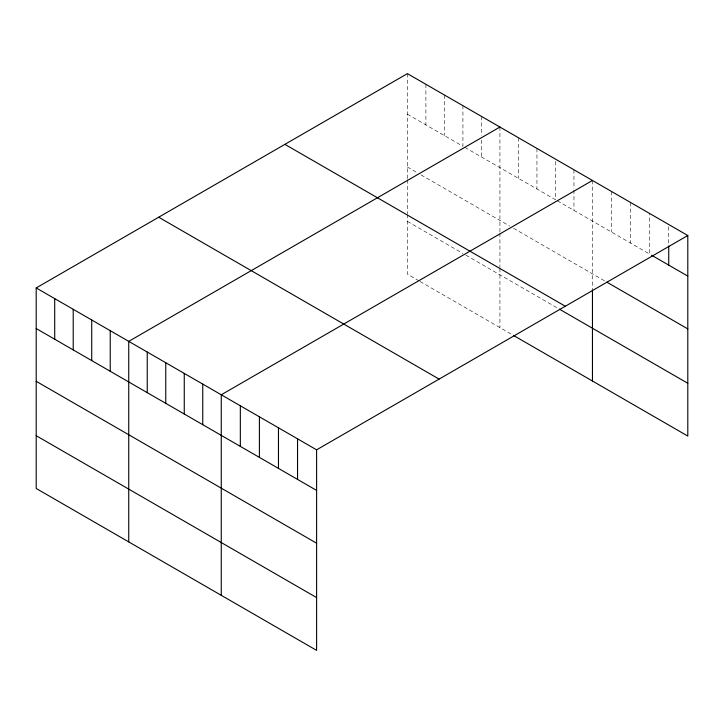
<?xml version="1.0" encoding="UTF-8"?>
<svg xmlns="http://www.w3.org/2000/svg" width="724" height="724" viewBox="0 0 724 724"><rect width="100%" height="100%" fill="white"/><g stroke="black" fill="none" stroke-linecap="round" stroke-linejoin="round"><path stroke-width="0.54" stroke-dasharray="3.62 2.71" d="M407.395 114.22L462.917 146.275L462.917 105.686M464.862 147.406L555.453 199.697L555.453 159.108M557.399 200.829L649.663 254.097L649.663 213.499M407.395 167.009L417.133 172.629M421.033 174.882L509.669 226.051M513.569 228.304L605.807 281.564M407.395 221.39L462.917 253.445M465.84 255.129L558.367 308.551M419.087 280.921L407.395 274.17L407.395 214.992M420.056 281.482L512.592 334.904M668.732 226.766L668.732 244.812M630.595 202.494L630.595 243.092M611.527 191.489L611.527 232.078M592.458 180.475L592.458 288.786M573.951 169.787L573.951 188.964M573.951 190.086L573.951 210.385M536.946 148.42L536.946 189.018M518.438 137.741L518.438 178.33M499.931 127.053L499.931 232.16M499.931 233.228L499.931 267.346M499.931 268.414L499.931 327.601M481.424 116.365L481.424 135.533M481.424 140.049L481.424 156.963M444.409 94.998L444.409 135.596M425.902 84.31L425.902 124.908M407.395 73.631L407.395 178.738M407.395 179.805L407.395 213.924"/><path stroke-width="1.09" d="M687.8 235.517L316.605 449.83L316.605 650.369L36.2 488.483L36.2 287.935L407.395 73.631L687.8 235.517L687.8 436.065L513.569 335.474M499.931 127.053L128.736 341.357L128.736 541.905M592.458 180.475L221.263 394.779L221.263 595.327M651.573 255.201L687.8 276.116M606.766 282.107L687.8 328.895M284.903 144.347L565.308 306.243M559.344 309.121L687.8 383.277M158.692 217.218L439.097 379.104M36.2 287.935L316.605 449.83M36.2 328.533L316.605 490.419M36.2 381.313L316.605 543.208M36.2 435.694L316.605 597.59M668.732 245.934L668.732 265.102M592.458 289.853L592.458 381.023M297.537 438.816L297.537 479.415M278.469 427.812L278.469 468.401M259.4 416.798L259.4 457.396M240.332 405.793L240.332 446.391M202.756 384.1L202.756 424.689M184.258 373.412L184.258 414.01M165.751 362.733L165.751 403.322M147.243 352.045L147.243 392.643M110.229 330.678L110.229 371.267M91.722 319.99L91.722 360.588M73.215 309.302L73.215 349.9M54.707 298.623L54.707 339.212"/></g></svg>
